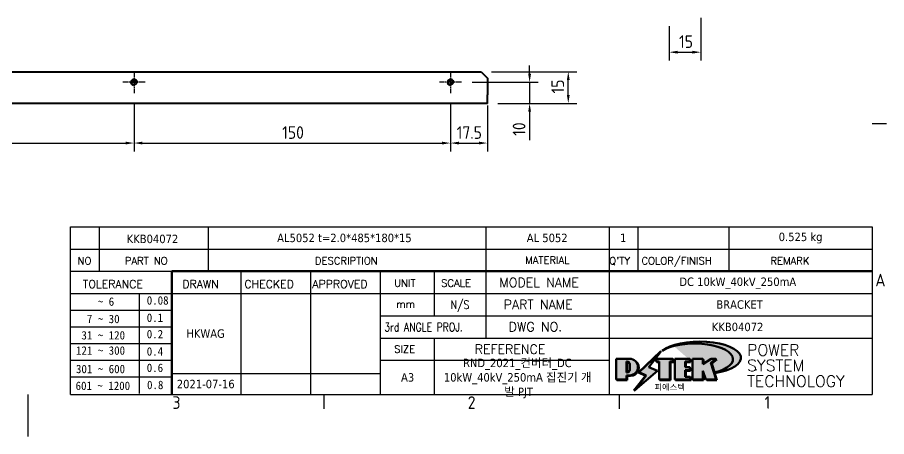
# Model space of a CAD drawing. Header units: millimetres. Extents: x 0 to 840, y 0 to 594.
# Drawn here: x 414.8 to 826.8, y 0 to 198.9 of the extents above; entities that cross this region are included whole.
import ezdxf
from ezdxf.enums import TextEntityAlignment as Align

# ---------------------------------------------------------------- set-up
doc = ezdxf.new("R2010")
doc.units = ezdxf.units.MM
doc.header["$LTSCALE"] = 2
doc.linetypes.add('CHAIN', pattern=[0.35429999999999995, 0.2362, -0.0295, 0.0591, -0.0295])
doc.layers.get('0').update_dxf_attribs({"color": 3, "lineweight": 25})
for name, color, linetype, lineweight in [('가시적인 것(ISO)', 3, 'Continuous', 40), ('가시적인 좁은 것(ISO)', 3, 'Continuous', 35), ('경계(ISO)', 7, 'Continuous', 25), ('제목(ISO)', 5, 'Continuous', 50), ('중심 표식(ISO)', 1, 'Continuous', 25), ('치수(ISO)', 2, 'Continuous', 25), ('해치(ISO)', 7, 'Continuous', 18)]:
    doc.layers.add(name, color=color, linetype=linetype, lineweight=lineweight)
doc.styles.add('HAN_291', font='')
doc.styles.add('HAN_370', font='', dxfattribs={"width": 2})
doc.styles.add('RC_284', font='ROMANC.shx')
doc.styles.add('RC_287', font='ROMANC.shx')
doc.styles.add('RC_292', font='ROMANC.shx')
doc.styles.add('ROMANT_294', font='romant.shx')
doc.styles.add('문자 텍스트_PSTEK_POSCO', font='isocp.shx')
doc.styles.add('치수 텍스트_PSTEK_POSCO', font='isocp.shx')
doc.styles.add('텍스트 스타일198', font='tahoma.ttf')
doc.styles.add('텍스트 스타일333', font='ROMANC.shx', dxfattribs={"width": 0.800000011920929})
doc.styles.get('HAN_291').set_extended_font_data('GulimChe')
doc.styles.get('HAN_370').set_extended_font_data('GulimChe')
doc.dimstyles.new('치수_PSTEK_POSCO', dxfattribs={"dimscale": 2, "dimtxt": 3, "dimasz": 2, "dimexe": 2, "dimexo": 2.5, "dimgap": 1, "dimtad": 1, "dimrnd": 1e-08, "dimdsep": 46, "dimtxsty": '치수 텍스트_PSTEK_POSCO', "dimcen": 0.09, "dimdle": 10, "dimclrd": 7, "dimclre": 7, "dimclrt": 2, "dimadec": 1, "dimazin": 2, "dimtfac": 1, "dimtmove": 0, "dimatfit": 3, "dimfxl": 0, "dimtolj": 1, "dimlwd": -1, "dimlwe": -1, "dimarcsym": 0})

# ---------------------------------------------------------------- blocks, each defined once
blk = doc.blocks.new('경계 Default Border')
at = {"layer": '경계(ISO)'}
for p, q in [((410, 74.25000190734863), (413.4000015258789, 74.25000190734863)), ((280, 10), (280, 6.599999666213989)), ((350, 10), (350, 6.599999666213989))]:
    blk.add_line(p, q, dxfattribs=at)
at = {"layer": '경계(ISO)', "flags": 128}
blk.add_lwpolyline([(210, 0), (210, 10)], dxfattribs=at)
at = {"layer": '경계(ISO)', "color": 2, "char_height": 3.00000011920929, "attachment_point": 7, "style": '문자 텍스트_PSTEK_POSCO'}
for s, insert in [('A', (410.7144008173592, 35.61784856929444)), ('3', (244.1685395229535, 6.57139439638704)), ('2', (314.127739416884, 6.57139439638704)), ('1', (384.4860661041481, 6.59999988079071))]:
    blk.add_mtext(s, dxfattribs=dict(at, insert=insert))
blk = doc.blocks.new('제목 블록 PSTEK')
for color, points in [(252, [(317.2195697678507, 17.0593801673321), (322.0326348870767, 21.62682475217465), (322.2781991042243, 21.94392121864296), (317.0471853425802, 16.97985676345368), (318.7512090904202, 16.1899260703855), (316.0018030350395, 12.71868385740789), (316.3356552234328, 13.00206718743325), (318.9235935156908, 16.2694494742633)]), (5, [(321.6183518841322, 17.4193704504104), (319.5281351041078, 18.24969419629727), (322.4505835294948, 22.02344462252142), (317.2195697678507, 17.0593801673321), (318.9235935156908, 16.2694494742633), (316.1741874603099, 12.79820726128571)]), (1, [(324.4839107253602, 19.60711530335299), (325.2419748254881, 19.60711530335299), (325.2419748254881, 20.25857663940324), (321.2266040451076, 20.25857663940324), (321.2266040451076, 19.60711530335299), (321.9846681452406, 19.60711530335299), (321.9846681452406, 15.3430047401139), (324.4839107253602, 15.3430047401139)]), (252, [(321.9846681452406, 19.60711530335299), (321.4042753185749, 19.60711530335299), (321.4042753185749, 19.45905590879572), (321.9846681452406, 19.45905590879572)]), (252, [(324.6615819988275, 19.45905590879572), (325.4196460989604, 19.45905590879572), (325.4196460989604, 20.11051724484596), (325.2419748254881, 20.11051724484596), (325.2419748254881, 19.60711530335299), (324.4839107253602, 19.60711530335299), (324.4839107253602, 15.3430047401139), (322.1623394187076, 15.3430047401139), (322.1623394187076, 15.19494534555726), (324.6615819988275, 15.19494534555726)]), (1, [(329.2277337269622, 20.25857663940324), (325.65654113025, 20.25857663940324), (325.65654113025, 15.3430047401139), (329.3580259941756, 15.3430047401139), (329.3580259941756, 15.9944660761648), (328.1137701654877, 15.9944660761648), (328.1137701654877, 17.56360607323003), (329.2277337269622, 17.56360607323003), (329.2277337269622, 18.25543873810179), (328.1137701654877, 18.25543873810179), (328.1137701654877, 19.60711530335299), (329.2277337269622, 19.60711530335299)]), (252, [(328.2914414389548, 19.45905590879572), (329.4054050004294, 19.45905590879572), (329.4054050004294, 20.11051724484596), (329.2277337269622, 20.11051724484596), (329.2277337269622, 19.60711530335299), (328.1137701654877, 19.60711530335299), (328.1137701654877, 18.25543873810179), (328.2914414389548, 18.25543873810179)]), (1, [(332.3312149849806, 20.25857663940324), (329.8592894925411, 20.25857663940324), (329.8592894925411, 15.3430047401139), (332.3312149849806, 15.3430047401139), (332.3312149849806, 17.4318630164523), (333.0701931098801, 15.3430047401139), (335.4855464857051, 15.3430047401139), (334.2514536401189, 19.30614745124769), (335.4379594596742, 20.25857663940324), (334.3071782107978, 20.25857663940324), (332.3312149849806, 18.99741471888304)]), (252, [(332.5088862584528, 20.1105172448466), (332.3312149849806, 20.1105172448466), (332.3312149849806, 18.99741471888368), (332.5088862584528, 19.11081371413894)]), (252, [(335.6156307331414, 20.11051724484596), (335.2535118015555, 20.11051724484596), (334.2514536401189, 19.30614745124769), (335.4855464857051, 15.3430047401139), (333.1954852176545, 15.3430047401139), (333.2478643833523, 15.19494534555726), (335.6632177591723, 15.19494534555726), (334.4291249135862, 19.15808805669106)]), (252, [(328.2914414389548, 17.41554667867274), (329.4054050004294, 17.41554667867274), (329.4054050004294, 18.10737934354514), (329.2277337269622, 18.10737934354514), (329.2277337269622, 17.56360607323003), (328.1137701654877, 17.56360607323003), (328.1137701654877, 15.9944660761648), (328.2914414389548, 15.9944660761648)]), (252, [(332.5088862584528, 16.92964231796647), (332.3312149849806, 17.43186301645164), (332.3312149849806, 15.3430047401139), (330.0369607660135, 15.3430047401139), (330.0369607660135, 15.19494534555726), (332.5088862584528, 15.19494534555726)]), (252, [(329.5356972676428, 15.8464066816075), (329.3580259941756, 15.8464066816075), (329.3580259941756, 15.3430047401139), (325.8342124037171, 15.3430047401139), (325.8342124037171, 15.19494534555726), (329.5356972676428, 15.19494534555726)])]:
    blk.add_hatch(color=color).paths.add_polyline_path(points)
h = blk.add_hatch(color=1)
edge = h.paths.add_edge_path(flags=0)
edge.add_line((314.2242174273352, 19.60711530335299), (314.2242174273352, 17.00126995915134))
edge.add_line((314.2242174273352, 17.00126995915134), (314.3485873187598, 17.00126995915134))
edge.add_arc((314.3485873187598, 17.6527312952023), 0.6514613360509371, 270, 360)
edge.add_line((315.0000486548106, 17.6527312952023), (315.0000486548106, 18.95565396730211))
edge.add_arc((314.3485873187598, 18.95565396730212), 0.6514613360508712, 0, 90)
edge.add_line((314.3485873187598, 19.60711530335299), (314.2242174273352, 19.60711530335299))
edge = h.paths.add_edge_path()
edge.add_arc((314.9847713324306, 18.28938669179658), 1.969189947606664, 269.9999999999959, 450)
edge.add_line((314.9847713324306, 20.25857663940318), (311.7664314776902, 20.25857663940324))
edge.add_line((311.7664314776902, 20.25857663940324), (311.7664314776902, 15.3430047401139))
edge.add_line((311.7664314776902, 15.3430047401139), (314.2242174273352, 15.3430047401139))
edge.add_line((314.2242174273352, 15.3430047401139), (314.2242174273352, 16.32019674418991))
edge.add_line((314.2242174273352, 16.32019674418991), (314.9847713324307, 16.32019674418991))
h = blk.add_hatch(color=252)
edge = h.paths.add_edge_path()
edge.add_arc((314.9847713324309, 18.28938669179657), 1.969189947606666, 270, 406.8278729790604)
edge.add_arc((315.1624426058984, 18.1413272972396), 1.969189947606962, -90, 53.560984836317004, ccw=False)
edge.add_line((315.1624426058984, 16.17213734963263), (314.4018887008024, 16.17213734963263))
edge.add_line((314.4018887008024, 16.17213734963263), (314.4018887008024, 15.19494534555726))
edge.add_line((314.4018887008024, 15.19494534555726), (311.9441027511573, 15.19494534555726))
edge.add_line((311.9441027511573, 15.19494534555726), (311.9441027511573, 15.3430047401139))
edge.add_line((311.9441027511573, 15.3430047401139), (314.2242174273352, 15.3430047401139))
edge.add_line((314.2242174273352, 15.3430047401139), (314.2242174273352, 16.32019674418991))
edge.add_line((314.2242174273352, 16.32019674418991), (314.9847713324309, 16.32019674418991))
h = blk.add_hatch(color=252)
edge = h.paths.add_edge_path()
edge.add_line((314.4018887008024, 19.45905590879572), (314.5262585922315, 19.45905590879572))
edge.add_arc((314.5262585922314, 18.80759457274939), 0.6514613360463194, 60.4189348879147, 90.00000000000318, ccw=False)
edge.add_arc((314.3485873187602, 18.95565396730057), 0.6514613360524251, 39.96992292766206, 90.00000000009999)
edge.add_line((314.3485873187591, 19.60711530335307), (314.2242174273352, 19.60711530335298))
edge.add_line((314.2242174273352, 19.60711530335299), (314.2242174273352, 17.00126995915134))
edge.add_line((314.2242174273352, 17.00126995915134), (314.3485873187591, 17.00126995915134))
edge.add_arc((314.3485873187568, 17.652731295233), 0.6514613360816299, 270.0000000002, 274.6930825552478)
edge.add_line((314.4018887008024, 17.0034541317032), (314.4018887008024, 19.45905590879572))
at = {"layer": '해치(ISO)'}
h = blk.add_hatch(color=140, dxfattribs=at)
edge = h.paths.add_edge_path()
edge.add_ellipse((330.3660919371412, 20.15576403068321), major_axis=(9.100907360794343, 0), ratio=0.4069904968023172, start_angle=301.3098473703837, end_angle=507.7436900681698)
edge.add_ellipse((331.5340919371412, 20.4634168429492), major_axis=(-9.82350664112931, 0), ratio=0.3942600559756514, start_angle=111.51207141178469, end_angle=334.47025347086895, ccw=False)
edge.add_line((335.1363447531188, 16.8601935978785), (335.0955236905705, 16.99119398620872))
at = {"color": 180}
for p, q in [((182.475792979055, 11.79100474011392), (182.4757929790549, 51.56524660363496)), ((182.4757929790549, 51.56524660363496), (372.4757929537551, 51.56524660363496)), ((189.2651435055721, 51.56524660363496), (189.2651435055722, 41.00524660363494)), ((215.2152739891528, 41.00524660363494), (215.2152739891528, 51.56524660363496)), ((280.8758854511282, 51.56524660363496), (280.8758854511282, 41.00524660363494)), ((310.0881549537552, 51.56524660363496), (310.0881549537553, 41.00524660363494)), ((316.9044520275131, 51.56524660363496), (316.9044520275127, 41.00524660363494)), ((338.4566026226726, 51.56524660363496), (338.4566026226727, 41.00524660363494)), ((372.4757929537551, 51.56524660363496), (372.4757929537551, 11.79100474011389)), ((182.475792979055, 46.2852466036349), (372.4757929537551, 46.28524660363492)), ((182.475792979055, 41.00524660363493), (206.451475290024, 41.00524660363493)), ((222.9401812389276, 11.79100474011392), (222.9401812389276, 41.00524660363494)), ((239.4288871878316, 11.79100474011392), (239.4288871878316, 41.00524660363494)), ((255.9175931367356, 11.79100474011392), (255.9175931367356, 41.00524660363494)), ((268.6918866058747, 41.00524660363494), (268.6918866058747, 30.44524660363498)), ((280.8758854511282, 41.00524660363494), (280.8758854511282, 25.16524660363502)), ((310.088154953755, 41.00524660363494), (310.088154953755, 11.79100474011392)), ((182.475792979055, 35.72524660363497), (206.451475290024, 35.72524660363497)), ((198.8621818849491, 12.02524660363491), (198.8621818849491, 35.72524660363497)), ((206.451475290024, 35.72524660363497), (372.4757929537551, 35.72524660363497)), ((182.475792979055, 31.77524660363492), (206.451475290024, 31.77524660363492)), ((255.917593136736, 30.44524660363498), (372.4757929537552, 30.44524660363501)), ((182.475792979055, 27.82524660363487), (206.451475290024, 27.82524660363487)), ((255.9175931367359, 25.16524660363502), (372.4757929537552, 25.165246603635)), ((268.6918866058744, 25.16524660363502), (268.6918866058744, 11.79100474011392)), ((182.475792979055, 23.87524660363505), (206.451475290024, 23.87524660363505)), ((182.475792979055, 19.92524660363478), (206.451475290024, 19.92524660363478)), ((255.9175931367359, 19.88524660363481), (310.0881549537553, 19.88524660363481)), ((206.451475290024, 16.74100474011396), (255.9175931367359, 16.74100474011396)), ((182.475792979055, 15.97524660363496), (206.451475290024, 15.97524660363496)), ((182.475792979055, 11.79100474011392), (372.4757929537551, 11.79100474011389))]:
    blk.add_line(p, q, dxfattribs=at)
at = {"color": 7, "lineweight": 50}
for p, q in [((206.4514752900237, 11.79100474011392), (206.4514752900237, 41.00524660363494)), ((206.451475290024, 41.00524660363494), (372.4757929537551, 41.00524660363496))]:
    blk.add_line(p, q, dxfattribs=at)
at = {"color": 7}
for p, q in [((322.2781991042243, 21.94392121864296), (317.0471853425802, 16.97985676345368)), ((322.4505835294948, 22.02344462252142), (317.2195697678507, 17.0593801673321)), ((317.2195697678507, 17.0593801673321), (322.0326348870767, 21.62682475217465)), ((319.5281351041078, 18.24969419629727), (322.4505835294948, 22.02344462252142)), ((322.0326348870767, 21.62682475217465), (322.2781991042243, 21.94392121864296)), ((311.7664314776902, 20.25900474011391), (311.7664314776902, 15.34300474011391)), ((314.9847713324309, 20.25857663940324), (311.7664314776902, 20.25857663940324)), ((314.9847713324309, 20.25857663940324), (311.7664314776902, 20.25857663940324)), ((311.7664314776902, 20.25857663940324), (311.7664314776902, 15.3430047401139)), ((314.2242174273352, 17.00126995915134), (314.2242174273352, 19.60711530335299)), ((314.2242174273352, 19.60711530335299), (314.3485873187591, 19.60711530335299)), ((314.3485873187591, 19.60711530335299), (314.2242174273352, 19.60711530335299)), ((314.2242174273352, 19.60711530335299), (314.2242174273352, 17.00126995915134)), ((314.2242174273352, 17.00126995915134), (314.2242174273352, 19.60711530335299)), ((314.2242174273352, 19.60711530335299), (314.3485873187591, 19.60711530335299)), ((314.4018887008024, 19.45905590879572), (314.5262585922314, 19.45905590879572)), ((314.4018887008024, 17.0034541317032), (314.4018887008024, 19.45905590879572)), ((315.0000486548106, 18.95565396730275), (315.0000486548106, 17.65273129520161)), ((315.0000486548106, 18.95565396730275), (315.0000486548106, 17.65273129520161)), ((325.2419748254881, 20.25857663940324), (321.2266040451076, 20.25857663940324)), ((321.2266040451076, 20.25857663940324), (321.2266040451076, 19.60711530335299)), ((325.2419748254881, 20.25857663940324), (321.2266040451076, 20.25857663940324)), ((321.2266040451076, 20.25857663940324), (321.2266040451076, 19.60711530335299)), ((321.2266040451076, 19.60711530335299), (321.9846681452406, 19.60711530335299)), ((321.2266040451076, 19.60711530335299), (321.9846681452406, 19.60711530335299)), ((321.4042753185749, 19.60711530335299), (321.4042753185749, 19.45905590879572)), ((321.9846681452406, 19.60711530335299), (321.4042753185749, 19.60711530335299)), ((321.4042753185749, 19.45905590879572), (321.9846681452406, 19.45905590879572)), ((321.9846681452406, 19.60711530335299), (321.9846681452406, 15.3430047401139)), ((321.9846681452406, 19.45905590879572), (321.9846681452406, 19.60711530335299)), ((321.9846681452406, 19.60711530335299), (321.9846681452406, 15.3430047401139)), ((324.4839107253602, 19.60711530335299), (325.2419748254881, 19.60711530335299)), ((324.4839107253602, 15.3430047401139), (324.4839107253602, 19.60711530335299)), ((325.2419748254881, 19.60711530335299), (324.4839107253602, 19.60711530335299)), ((324.4839107253602, 19.60711530335299), (324.4839107253602, 15.3430047401139)), ((324.4839107253602, 19.60711530335299), (325.2419748254881, 19.60711530335299)), ((324.4839107253602, 15.3430047401139), (324.4839107253602, 19.60711530335299)), ((324.6615819988275, 19.45905590879572), (325.4196460989604, 19.45905590879572)), ((324.6615819988275, 15.19494534555726), (324.6615819988275, 19.45905590879572)), ((325.2419748254881, 19.60711530335299), (325.2419748254881, 20.25857663940324)), ((325.2419748254881, 19.60711530335299), (325.2419748254881, 20.25857663940324)), ((325.4196460989604, 20.11051724484596), (325.2419748254881, 20.11051724484596)), ((325.2419748254881, 20.11051724484596), (325.2419748254881, 19.60711530335299)), ((325.4196460989604, 19.45905590879572), (325.4196460989604, 20.11051724484596)), ((329.2277337269622, 20.25857663940324), (325.65654113025, 20.25857663940324)), ((325.65654113025, 20.25857663940324), (325.65654113025, 15.3430047401139)), ((325.65654113025, 20.25857663940324), (325.65654113025, 15.3430047401139)), ((329.2277337269622, 20.25857663940324), (325.65654113025, 20.25857663940324)), ((328.1137701654877, 18.25543873810179), (328.1137701654877, 19.60711530335299)), ((328.1137701654877, 19.60711530335299), (329.2277337269622, 19.60711530335299)), ((329.2277337269622, 19.60711530335299), (328.1137701654877, 19.60711530335299)), ((328.1137701654877, 19.60711530335299), (328.1137701654877, 18.25543873810179)), ((328.1137701654877, 18.25543873810179), (328.1137701654877, 19.60711530335299)), ((328.1137701654877, 19.60711530335299), (329.2277337269622, 19.60711530335299)), ((328.2914414389548, 18.25543873810179), (328.2914414389548, 19.45905590879572)), ((328.2914414389548, 19.45905590879572), (329.4054050004294, 19.45905590879572)), ((329.2277337269622, 19.60711530335299), (329.2277337269622, 20.25857663940324)), ((329.2277337269622, 19.60711530335299), (329.2277337269622, 20.25857663940324)), ((329.4054050004294, 20.11051724484596), (329.2277337269622, 20.11051724484596)), ((329.2277337269622, 20.11051724484596), (329.2277337269622, 19.60711530335299)), ((329.4054050004294, 19.45905590879572), (329.4054050004294, 20.11051724484596)), ((332.3312149849806, 20.25857663940324), (329.8592894925411, 20.25857663940324)), ((329.8592894925411, 20.25857663940324), (329.8592894925411, 15.3430047401139)), ((329.8592894925411, 20.25857663940324), (329.8592894925411, 15.3430047401139)), ((332.3312149849806, 20.25857663940324), (329.8592894925411, 20.25857663940324)), ((334.3071782107978, 20.25857663940324), (332.3312149849806, 18.99741471888304)), ((332.3312149849806, 18.99741471888304), (332.3312149849806, 20.25857663940324)), ((334.3071782107978, 20.25857663940324), (332.3312149849806, 18.99741471888304)), ((332.3312149849806, 18.99741471888304), (332.3312149849806, 20.25857663940324)), ((332.5088862584528, 20.1105172448466), (332.3312149849806, 20.1105172448466)), ((332.3312149849806, 20.1105172448466), (332.3312149849806, 18.99741471888368)), ((332.3312149849806, 18.99741471888368), (332.5088862584528, 19.11081371413894)), ((332.5088862584528, 19.11081371413894), (332.5088862584528, 20.1105172448466)), ((334.2514536401189, 19.30614745124769), (335.4379594596742, 20.25857663940324)), ((334.2514536401189, 19.30614745124769), (335.4379594596742, 20.25857663940324)), ((335.2535118015555, 20.11051724484596), (334.2514536401189, 19.30614745124769)), ((335.4855464857051, 15.3430047401139), (334.2514536401189, 19.30614745124769)), ((334.2514536401189, 19.30614745124769), (335.4855464857051, 15.3430047401139)), ((335.4855464857051, 15.3430047401139), (334.2514536401189, 19.30614745124769)), ((335.4379594596742, 20.25857663940324), (334.3071782107978, 20.25857663940324)), ((335.4379594596742, 20.25857663940324), (334.3071782107978, 20.25857663940324)), ((334.4291249135862, 19.15808805669104), (335.6156307331414, 20.11051724484596)), ((335.6632177591723, 15.19494534555726), (334.4291249135862, 19.15808805669104)), ((335.6156307331414, 20.11051724484596), (335.2535118015555, 20.11051724484596)), ((314.3485873187591, 17.00126995915134), (314.2242174273352, 17.00126995915134)), ((314.2242174273352, 17.00126995915134), (314.3485873187591, 17.00126995915134)), ((314.3485873187591, 17.00126995915134), (314.2242174273352, 17.00126995915134)), ((316.1741874603099, 12.79820726128571), (321.6183518841322, 17.4193704504104)), ((317.0471853425802, 16.97985676345368), (318.7512090904202, 16.1899260703855)), ((318.9235935156908, 16.2694494742633), (317.2195697678507, 17.0593801673321)), ((317.2195697678507, 17.0593801673321), (318.9235935156908, 16.2694494742633)), ((321.6183518841322, 17.4193704504104), (319.5281351041078, 18.24969419629727)), ((329.2277337269622, 18.25543873810179), (328.1137701654877, 18.25543873810179)), ((328.1137701654877, 18.25543873810179), (328.2914414389548, 18.25543873810179)), ((329.2277337269622, 18.25543873810179), (328.1137701654877, 18.25543873810179)), ((328.1137701654877, 17.56360607323003), (329.2277337269622, 17.56360607323003)), ((328.1137701654877, 15.9944660761648), (328.1137701654877, 17.56360607323003)), ((329.2277337269622, 17.56360607323003), (328.1137701654877, 17.56360607323003)), ((328.1137701654877, 17.56360607323003), (328.1137701654877, 15.9944660761648)), ((328.1137701654877, 17.56360607323003), (329.2277337269622, 17.56360607323003)), ((328.1137701654877, 15.9944660761648), (328.1137701654877, 17.56360607323003)), ((328.2914414389548, 15.9944660761648), (328.2914414389548, 17.41554667867274)), ((328.2914414389548, 17.41554667867274), (329.4054050004294, 17.41554667867274)), ((329.2277337269622, 17.56360607323003), (329.2277337269622, 18.25543873810179)), ((329.2277337269622, 17.56360607323003), (329.2277337269622, 18.25543873810179)), ((329.4054050004294, 18.10737934354514), (329.2277337269622, 18.10737934354514)), ((329.2277337269622, 18.10737934354514), (329.2277337269622, 17.56360607323003)), ((329.4054050004294, 17.41554667867274), (329.4054050004294, 18.10737934354514)), ((332.3312149849806, 17.4318630164523), (333.0701931098801, 15.3430047401139)), ((332.3312149849806, 15.3430047401139), (332.3312149849806, 17.4318630164523)), ((332.5088862584528, 16.92964231796647), (332.3312149849806, 17.43186301645164)), ((332.3312149849806, 17.43186301645164), (332.3312149849806, 15.3430047401139)), ((332.3312149849806, 17.4318630164523), (333.0701931098801, 15.3430047401139)), ((332.3312149849806, 15.3430047401139), (332.3312149849806, 17.4318630164523)), ((332.5088862584528, 15.19494534555726), (332.5088862584528, 16.92964231796647)), ((345.0447381189468, 17.50375595811051), (344.9867755289346, 17.689895936919)), ((311.7664314776902, 15.3430047401139), (314.2242174273352, 15.3430047401139)), ((311.7664314776902, 15.3430047401139), (314.2242174273352, 15.3430047401139)), ((314.2242174273352, 15.3430047401139), (311.9441027511573, 15.3430047401139)), ((311.9441027511573, 15.3430047401139), (311.9441027511573, 15.19494534555726)), ((311.9441027511573, 15.19494534555726), (314.4018887008024, 15.19494534555726)), ((314.2242174273352, 16.32019674418991), (314.9847713324309, 16.32019674418991)), ((314.2242174273352, 15.3430047401139), (314.2242174273352, 16.32019674418991)), ((314.9847713324309, 16.32019674418991), (314.2242174273352, 16.32019674418991)), ((314.2242174273352, 16.32019674418991), (314.2242174273352, 15.3430047401139)), ((314.2242174273352, 16.32019674418991), (314.9847713324309, 16.32019674418991)), ((314.2242174273352, 15.3430047401139), (314.2242174273352, 16.32019674418991)), ((314.4018887008024, 16.17213734963263), (315.162442605898, 16.17213734963263)), ((314.4018887008024, 15.19494534555726), (314.4018887008024, 16.17213734963263)), ((318.7512090904202, 16.1899260703855), (316.0018030350395, 12.71868385740789)), ((318.9235935156908, 16.2694494742633), (316.1741874603099, 12.79820726128571)), ((316.3356552234328, 13.00206718743325), (318.9235935156908, 16.2694494742633)), ((321.9846681452406, 15.3430047401139), (324.4839107253602, 15.3430047401139)), ((321.9846681452406, 15.3430047401139), (324.4839107253602, 15.3430047401139)), ((324.4839107253602, 15.3430047401139), (322.1623394187076, 15.3430047401139)), ((322.1623394187076, 15.3430047401139), (322.1623394187076, 15.19494534555726)), ((322.1623394187076, 15.19494534555726), (324.6615819988275, 15.19494534555726)), ((325.65654113025, 15.3430047401139), (329.3580259941756, 15.3430047401139)), ((325.65654113025, 15.3430047401139), (329.3580259941756, 15.3430047401139)), ((329.3580259941756, 15.3430047401139), (325.8342124037171, 15.3430047401139)), ((325.8342124037171, 15.3430047401139), (325.8342124037171, 15.19494534555726)), ((325.8342124037171, 15.19494534555726), (329.5356972676428, 15.19494534555726)), ((329.3580259941756, 15.9944660761648), (328.1137701654877, 15.9944660761648)), ((328.1137701654877, 15.9944660761648), (328.2914414389548, 15.9944660761648)), ((329.3580259941756, 15.9944660761648), (328.1137701654877, 15.9944660761648)), ((329.3580259941756, 15.3430047401139), (329.3580259941756, 15.9944660761648)), ((329.3580259941756, 15.3430047401139), (329.3580259941756, 15.9944660761648)), ((329.5356972676428, 15.8464066816075), (329.3580259941756, 15.8464066816075)), ((329.3580259941756, 15.8464066816075), (329.3580259941756, 15.3430047401139)), ((329.5356972676428, 15.19494534555726), (329.5356972676428, 15.8464066816075)), ((329.8592894925411, 15.3430047401139), (332.3312149849806, 15.3430047401139)), ((329.8592894925411, 15.3430047401139), (332.3312149849806, 15.3430047401139)), ((332.3312149849806, 15.3430047401139), (330.0369607660135, 15.3430047401139)), ((330.0369607660135, 15.3430047401139), (330.0369607660135, 15.19494534555726)), ((330.0369607660135, 15.19494534555726), (332.5088862584528, 15.19494534555726)), ((333.0701931098801, 15.3430047401139), (335.4855464857051, 15.3430047401139)), ((333.0701931098801, 15.3430047401139), (335.4855464857051, 15.3430047401139)), ((335.4855464857051, 15.3430047401139), (333.1954852176545, 15.3430047401139)), ((333.1954852176545, 15.3430047401139), (333.2478643833523, 15.19494534555726)), ((333.2478643833523, 15.19494534555726), (335.6632177591723, 15.19494534555726)), ((316.0018030350395, 12.71868385740789), (316.3356552234328, 13.00206718743325))]:
    blk.add_line(p, q, dxfattribs=at)
at = {"color": 5}
for p, q in [((322.4505835294948, 22.02344462252142), (317.2195697678507, 17.0593801673321)), ((319.5281351041078, 18.24969419629727), (322.4505835294948, 22.02344462252142)), ((316.1741874603099, 12.79820726128571), (321.6183518841322, 17.4193704504104)), ((317.2195697678507, 17.0593801673321), (318.9235935156908, 16.2694494742633)), ((321.6183518841322, 17.4193704504104), (319.5281351041078, 18.24969419629727)), ((318.9235935156908, 16.2694494742633), (316.1741874603099, 12.79820726128571))]:
    blk.add_line(p, q, dxfattribs=at)
at = {"color": 1}
for p, q in [((314.9847713324309, 20.25857663940324), (311.7664314776902, 20.25857663940324)), ((311.7664314776902, 20.25857663940324), (311.7664314776902, 15.3430047401139)), ((314.2242174273352, 17.00126995915134), (314.2242174273352, 19.60711530335299)), ((314.2242174273352, 19.60711530335299), (314.3485873187591, 19.60711530335299)), ((315.0000486548106, 18.95565396730275), (315.0000486548106, 17.65273129520161)), ((325.2419748254881, 20.25857663940324), (321.2266040451076, 20.25857663940324)), ((321.2266040451076, 20.25857663940324), (321.2266040451076, 19.60711530335299)), ((321.2266040451076, 19.60711530335299), (321.9846681452406, 19.60711530335299)), ((321.9846681452406, 19.60711530335299), (321.9846681452406, 15.3430047401139)), ((324.4839107253602, 19.60711530335299), (325.2419748254881, 19.60711530335299)), ((324.4839107253602, 15.3430047401139), (324.4839107253602, 19.60711530335299)), ((325.2419748254881, 19.60711530335299), (325.2419748254881, 20.25857663940324)), ((329.2277337269622, 20.25857663940324), (325.65654113025, 20.25857663940324)), ((325.65654113025, 20.25857663940324), (325.65654113025, 15.3430047401139)), ((328.1137701654877, 18.25543873810179), (328.1137701654877, 19.60711530335299)), ((328.1137701654877, 19.60711530335299), (329.2277337269622, 19.60711530335299)), ((329.2277337269622, 19.60711530335299), (329.2277337269622, 20.25857663940324)), ((332.3312149849806, 20.25857663940324), (329.8592894925411, 20.25857663940324)), ((329.8592894925411, 20.25857663940324), (329.8592894925411, 15.3430047401139)), ((334.3071782107978, 20.25857663940324), (332.3312149849806, 18.99741471888304)), ((332.3312149849806, 18.99741471888304), (332.3312149849806, 20.25857663940324)), ((334.2514536401189, 19.30614745124769), (335.4379594596742, 20.25857663940324)), ((335.4855464857051, 15.3430047401139), (334.2514536401189, 19.30614745124769)), ((335.4379594596742, 20.25857663940324), (334.3071782107978, 20.25857663940324)), ((314.3485873187591, 17.00126995915134), (314.2242174273352, 17.00126995915134)), ((329.2277337269622, 18.25543873810179), (328.1137701654877, 18.25543873810179)), ((328.1137701654877, 17.56360607323003), (329.2277337269622, 17.56360607323003)), ((328.1137701654877, 15.9944660761648), (328.1137701654877, 17.56360607323003)), ((329.2277337269622, 17.56360607323003), (329.2277337269622, 18.25543873810179)), ((332.3312149849806, 17.4318630164523), (333.0701931098801, 15.3430047401139)), ((332.3312149849806, 15.3430047401139), (332.3312149849806, 17.4318630164523)), ((311.7664314776902, 15.3430047401139), (314.2242174273352, 15.3430047401139)), ((314.2242174273352, 16.32019674418991), (314.9847713324309, 16.32019674418991)), ((314.2242174273352, 15.3430047401139), (314.2242174273352, 16.32019674418991)), ((321.9846681452406, 15.3430047401139), (324.4839107253602, 15.3430047401139)), ((325.65654113025, 15.3430047401139), (329.3580259941756, 15.3430047401139)), ((329.3580259941756, 15.9944660761648), (328.1137701654877, 15.9944660761648)), ((329.3580259941756, 15.3430047401139), (329.3580259941756, 15.9944660761648)), ((329.8592894925411, 15.3430047401139), (332.3312149849806, 15.3430047401139)), ((333.0701931098801, 15.3430047401139), (335.4855464857051, 15.3430047401139))]:
    blk.add_line(p, q, dxfattribs=at)
at = {"color": 7}
for centre, radius, start, end in [((314.3485873187598, 18.95565396730211), 0.6514613360508712, 0, 90), ((314.3485873187602, 18.95565396730057), 0.6514613360524251, 39.96992292766117, 90), ((314.3485873187598, 18.95565396730212), 0.6514613360508712, 0, 90), ((314.5262585922314, 18.80759457274939), 0.6514613360463193, 60.41893488791137, 90), ((314.9847713324309, 18.28938669179658), 1.969189947606665, 270, 90), ((314.9847713324309, 18.28938669179658), 1.969189947606665, 270, 90), ((314.9847713324307, 18.2893866917965), 1.969189947606594, 270, 46.82787297909833), ((315.1624426058984, 18.1413272972396), 1.969189947606961, 270, 53.56098483636067), ((314.3485873187597, 17.65273129520228), 0.6514613360509381, 270, 0), ((314.3485873187598, 17.6527312952023), 0.6514613360509381, 270, 0), ((314.3485873187568, 17.652731295233), 0.6514613360816299, 270, 274.6930825552478)]:
    blk.add_arc(centre, radius, start, end, dxfattribs=at)
at = {"color": 1}
for centre, radius, start, end in [((314.3485873187598, 18.95565396730211), 0.6514613360508712, 0, 90), ((314.9847713324309, 18.28938669179657), 1.969189947606665, 270, 90), ((314.3485873187598, 17.6527312952023), 0.6514613360509381, 270, 0)]:
    blk.add_arc(centre, radius, start, end, dxfattribs=at)
at = {"layer": '제목(ISO)', "lineweight": 18}
blk.add_line((182.475792979055, 35.72500474011393), (182.475792979055, 11.79100474011392), dxfattribs=at)
at = {"layer": '제목(ISO)'}
for p, q in [((322.2781991042243, 21.94392121864296), (317.0471853425802, 16.97985676345368)), ((322.4505835294948, 22.02344462252142), (317.2195697678507, 17.0593801673321)), ((317.2195697678507, 17.0593801673321), (322.0326348870767, 21.62682475217465)), ((319.5281351041078, 18.24969419629727), (322.4505835294948, 22.02344462252142)), ((322.0326348870767, 21.62682475217465), (322.2781991042243, 21.94392121864296)), ((314.9847713324306, 20.25857663940324), (311.7664314776902, 20.25857663940324)), ((311.7664314776902, 20.25857663940324), (311.7664314776902, 15.3430047401139)), ((314.2242174273352, 17.00126995915134), (314.2242174273352, 19.60711530335299)), ((314.2242174273352, 19.60711530335299), (314.3485873187598, 19.60711530335299)), ((314.3485873187591, 19.60711530335299), (314.2242174273352, 19.60711530335299)), ((314.2242174273352, 19.60711530335299), (314.2242174273352, 17.00126995915134)), ((314.4018887008024, 19.45905590879572), (314.5262585922314, 19.45905590879572)), ((314.4018887008024, 17.0034541317032), (314.4018887008024, 19.45905590879572)), ((315.0000486548106, 18.95565396730211), (315.0000486548106, 17.6527312952023)), ((325.2419748254881, 20.25857663940324), (321.2266040451076, 20.25857663940324)), ((321.2266040451076, 20.25857663940324), (321.2266040451076, 19.60711530335299)), ((321.2266040451076, 19.60711530335299), (321.9846681452406, 19.60711530335299)), ((321.9846681452406, 19.60711530335299), (321.4042753185749, 19.60711530335299)), ((321.4042753185749, 19.60711530335299), (321.4042753185749, 19.45905590879572)), ((321.4042753185749, 19.45905590879572), (321.9846681452406, 19.45905590879572)), ((321.9846681452406, 19.60711530335299), (321.9846681452406, 15.3430047401139)), ((321.9846681452406, 19.45905590879572), (321.9846681452406, 19.60711530335299)), ((324.4839107253602, 19.60711530335299), (325.2419748254881, 19.60711530335299)), ((324.4839107253602, 15.3430047401139), (324.4839107253602, 19.60711530335299)), ((325.2419748254881, 19.60711530335299), (324.4839107253602, 19.60711530335299)), ((324.4839107253602, 19.60711530335299), (324.4839107253602, 15.3430047401139)), ((324.6615819988275, 19.45905590879572), (325.4196460989604, 19.45905590879572)), ((324.6615819988275, 15.19494534555726), (324.6615819988275, 19.45905590879572)), ((325.2419748254881, 19.60711530335299), (325.2419748254881, 20.25857663940324)), ((325.4196460989604, 20.11051724484596), (325.2419748254881, 20.11051724484596)), ((325.2419748254881, 20.11051724484596), (325.2419748254881, 19.60711530335299)), ((325.4196460989604, 19.45905590879572), (325.4196460989604, 20.11051724484596)), ((329.2277337269622, 20.25857663940324), (325.65654113025, 20.25857663940324)), ((325.65654113025, 20.25857663940324), (325.65654113025, 15.3430047401139)), ((328.1137701654877, 18.25543873810179), (328.1137701654877, 19.60711530335299)), ((328.1137701654877, 19.60711530335299), (329.2277337269622, 19.60711530335299)), ((329.2277337269622, 19.60711530335299), (328.1137701654877, 19.60711530335299)), ((328.1137701654877, 19.60711530335299), (328.1137701654877, 18.25543873810179)), ((328.2914414389548, 19.45905590879572), (329.4054050004294, 19.45905590879572)), ((328.2914414389548, 18.25543873810179), (328.2914414389548, 19.45905590879572)), ((329.2277337269622, 19.60711530335299), (329.2277337269622, 20.25857663940324)), ((329.4054050004294, 20.11051724484596), (329.2277337269622, 20.11051724484596)), ((329.2277337269622, 20.11051724484596), (329.2277337269622, 19.60711530335299)), ((329.4054050004294, 19.45905590879572), (329.4054050004294, 20.11051724484596)), ((332.3312149849806, 20.25857663940324), (329.8592894925411, 20.25857663940324)), ((329.8592894925411, 20.25857663940324), (329.8592894925411, 15.3430047401139)), ((334.3071782107978, 20.25857663940324), (332.3312149849806, 18.99741471888304)), ((332.3312149849806, 18.99741471888304), (332.3312149849806, 20.25857663940324)), ((332.5088862584528, 20.1105172448466), (332.3312149849806, 20.1105172448466)), ((332.3312149849806, 20.1105172448466), (332.3312149849806, 18.99741471888368)), ((332.3312149849806, 18.99741471888368), (332.5088862584528, 19.11081371413894)), ((332.5088862584528, 19.11081371413894), (332.5088862584528, 20.1105172448466)), ((334.2514536401189, 19.30614745124769), (335.4379594596742, 20.25857663940324)), ((335.2535118015555, 20.11051724484596), (334.2514536401189, 19.30614745124769)), ((335.4855464857051, 15.3430047401139), (334.2514536401189, 19.30614745124769)), ((334.2514536401189, 19.30614745124769), (335.4855464857051, 15.3430047401139)), ((335.4379594596742, 20.25857663940324), (334.3071782107978, 20.25857663940324)), ((334.4291249135862, 19.15808805669106), (335.6156307331414, 20.11051724484596)), ((335.6632177591723, 15.19494534555726), (334.4291249135862, 19.15808805669106)), ((335.6156307331414, 20.11051724484596), (335.2535118015555, 20.11051724484596)), ((314.3485873187598, 17.00126995915134), (314.2242174273352, 17.00126995915134)), ((314.2242174273352, 17.00126995915134), (314.3485873187591, 17.00126995915134)), ((316.1741874603099, 12.79820726128571), (321.6183518841322, 17.4193704504104)), ((317.0471853425802, 16.97985676345368), (318.7512090904202, 16.1899260703855)), ((317.2195697678507, 17.0593801673321), (318.9235935156908, 16.2694494742633)), ((318.9235935156908, 16.2694494742633), (317.2195697678507, 17.0593801673321)), ((321.6183518841322, 17.4193704504104), (319.5281351041078, 18.24969419629727)), ((329.2277337269622, 18.25543873810179), (328.1137701654877, 18.25543873810179)), ((328.1137701654877, 18.25543873810179), (328.2914414389548, 18.25543873810179)), ((328.1137701654877, 15.9944660761648), (328.1137701654877, 17.56360607323003)), ((328.1137701654877, 17.56360607323003), (329.2277337269622, 17.56360607323003)), ((329.2277337269622, 17.56360607323003), (328.1137701654877, 17.56360607323003)), ((328.1137701654877, 17.56360607323003), (328.1137701654877, 15.9944660761648)), ((328.2914414389548, 17.41554667867274), (329.4054050004294, 17.41554667867274)), ((328.2914414389548, 15.9944660761648), (328.2914414389548, 17.41554667867274)), ((329.2277337269622, 17.56360607323003), (329.2277337269622, 18.25543873810179)), ((329.4054050004294, 18.10737934354514), (329.2277337269622, 18.10737934354514)), ((329.2277337269622, 18.10737934354514), (329.2277337269622, 17.56360607323003)), ((329.4054050004294, 17.41554667867274), (329.4054050004294, 18.10737934354514)), ((332.3312149849806, 15.3430047401139), (332.3312149849806, 17.4318630164523)), ((332.3312149849806, 17.4318630164523), (333.0701931098801, 15.3430047401139)), ((332.5088862584528, 16.92964231796647), (332.3312149849806, 17.43186301645164)), ((332.3312149849806, 17.43186301645164), (332.3312149849806, 15.3430047401139)), ((332.5088862584528, 15.19494534555726), (332.5088862584528, 16.92964231796647)), ((311.7664314776902, 15.3430047401139), (314.2242174273352, 15.3430047401139)), ((314.2242174273352, 15.3430047401139), (311.9441027511573, 15.3430047401139)), ((311.9441027511573, 15.3430047401139), (311.9441027511573, 15.19494534555726)), ((311.9441027511573, 15.19494534555726), (314.4018887008024, 15.19494534555726)), ((314.2242174273352, 15.3430047401139), (314.2242174273352, 16.32019674418991)), ((314.2242174273352, 16.32019674418991), (314.9847713324307, 16.32019674418991)), ((314.9847713324309, 16.32019674418991), (314.2242174273352, 16.32019674418991)), ((314.2242174273352, 16.32019674418991), (314.2242174273352, 15.3430047401139)), ((314.4018887008024, 15.19494534555726), (314.4018887008024, 16.17213734963263)), ((314.4018887008024, 16.17213734963263), (315.1624426058984, 16.17213734963263)), ((318.7512090904202, 16.1899260703855), (316.0018030350395, 12.71868385740789)), ((318.9235935156908, 16.2694494742633), (316.1741874603099, 12.79820726128571)), ((316.3356552234328, 13.00206718743325), (318.9235935156908, 16.2694494742633)), ((321.9846681452406, 15.3430047401139), (324.4839107253602, 15.3430047401139)), ((324.4839107253602, 15.3430047401139), (322.1623394187076, 15.3430047401139)), ((322.1623394187076, 15.3430047401139), (322.1623394187076, 15.19494534555726)), ((322.1623394187076, 15.19494534555726), (324.6615819988275, 15.19494534555726)), ((325.65654113025, 15.3430047401139), (329.3580259941756, 15.3430047401139)), ((329.3580259941756, 15.3430047401139), (325.8342124037171, 15.3430047401139)), ((325.8342124037171, 15.3430047401139), (325.8342124037171, 15.19494534555726)), ((325.8342124037171, 15.19494534555726), (329.5356972676428, 15.19494534555726)), ((329.3580259941756, 15.9944660761648), (328.1137701654877, 15.9944660761648)), ((328.1137701654877, 15.9944660761648), (328.2914414389548, 15.9944660761648)), ((329.3580259941756, 15.3430047401139), (329.3580259941756, 15.9944660761648)), ((329.5356972676428, 15.8464066816075), (329.3580259941756, 15.8464066816075)), ((329.3580259941756, 15.8464066816075), (329.3580259941756, 15.3430047401139)), ((329.5356972676428, 15.19494534555726), (329.5356972676428, 15.8464066816075)), ((329.8592894925411, 15.3430047401139), (332.3312149849806, 15.3430047401139)), ((332.3312149849806, 15.3430047401139), (330.0369607660135, 15.3430047401139)), ((330.0369607660135, 15.3430047401139), (330.0369607660135, 15.19494534555726)), ((330.0369607660135, 15.19494534555726), (332.5088862584528, 15.19494534555726)), ((333.0701931098801, 15.3430047401139), (335.4855464857051, 15.3430047401139)), ((335.4855464857051, 15.3430047401139), (333.1954852176545, 15.3430047401139)), ((333.1954852176545, 15.3430047401139), (333.2478643833523, 15.19494534555726)), ((333.2478643833523, 15.19494534555726), (335.6632177591723, 15.19494534555726)), ((316.0018030350395, 12.71868385740789), (316.3356552234328, 13.00206718743325))]:
    blk.add_line(p, q, dxfattribs=at)
at = {"layer": '제목(ISO)', "color": 4}
blk.add_line((335.1363447531188, 16.8601935978785), (335.0955236905705, 16.99119398620872), dxfattribs=at)
at = {"layer": '제목(ISO)'}
for centre, radius, start, end in [((314.3485873187598, 18.95565396730212), 0.6514613360508712, 0, 90), ((314.3485873187602, 18.95565396730057), 0.6514613360524251, 39.96992292766117, 90), ((314.5262585922314, 18.80759457274939), 0.6514613360463193, 60.41893488791137, 90), ((314.9847713324306, 18.28938669179658), 1.969189947606664, 46.82787297909431, 90), ((314.9847713324307, 18.2893866917965), 1.969189947606594, 270, 46.82787297909833), ((314.9847713324309, 18.28938669179657), 1.969189947606666, 270, 46.8278729790603), ((315.1624426058984, 18.1413272972396), 1.969189947606962, 270, 53.56098483631701), ((314.3485873187598, 17.6527312952023), 0.6514613360509371, 270, 0), ((314.3485873187568, 17.652731295233), 0.6514613360816299, 270, 274.6930825552478)]:
    blk.add_arc(centre, radius, start, end, dxfattribs=at)
at = {"layer": '제목(ISO)', "color": 4}
for centre, major_axis, ratio, start_param, end_param in [((331.5340919371412, 20.4634168429492), (9.82350664112931, 0), 0.3942600559756514, 5.087845455444478, 8.97919982663645), ((330.3660919371412, 20.15576403068321), (9.100907360794343, 0), 0.4069904968023172, 5.258848905294775, 8.861799147915196)]:
    blk.add_ellipse(centre, major_axis=major_axis, ratio=ratio, start_param=start_param, end_param=end_param, dxfattribs=at)
at = {"color": 2}
for s, height, style, p in [('NO', 1.742399930953979, 'RC_284', (184.135398793432, 42.62317362549192)), ('PART NO', 1.742399930953979, 'RC_284', (195.3359407378685, 42.62317362549192)), ('DESCRIPTION', 1.742399930953979, 'RC_284', (240.4025565652523, 42.62317362549192)), ("Q'TY", 1.742399930953979, 'RC_284', (310.1440786515383, 42.62317362549192)), ('COLOR/FINISH', 1.742399930953979, 'RC_284', (317.7725341324144, 42.62317362549192)), ('REMARK', 1.742399930953979, 'RC_284', (348.346649953877, 42.62317362549192)), ('MODEL NAME', 2.178000062704086, 'RC_292', (284.096330289083, 37.25462520371384)), (' TOLERANCE', 1.899999976158142, 'RC_287', (184.0872874387979, 37.00893196870329)), ('DRAWN', 1.899999976158142, 'RC_287', (208.9766620976279, 37.00893196870329)), ('CHECKED', 1.899999976158142, 'RC_287', (223.6856844514997, 37.00893196870329)), ('APPROVED', 1.899999976158142, 'RC_287', (239.7795453577791, 37.00893196870329)), ('UNIT', 1.742399930953979, 'RC_284', (259.1652673287452, 37.34317362549218)), ('SCALE', 1.742399930953979, 'RC_284', (270.2934779252897, 37.34317362549218)), ('0.08', 2.000000029802322, 'HAN_291', (200.5467345600617, 33.09873600004101)), ('    ~ 6', 2.000000029802322, 'HAN_291', (183.7721304966814, 32.8176515608431)), ('mm', 1.742399930953979, 'RC_284', (259.6505418159997, 32.3543089683787)), ('PART NAME', 2.178000062704086, 'RC_292', (285.1416959765849, 32.03045329421792)), ('0.1', 2.000000029802322, 'HAN_291', (200.5467345600617, 28.98646558742206)), ('  7 ~ 30', 2.000000029802322, 'HAN_291', (183.7721304966814, 28.70538114822415)), (' DWG NO.', 2.178000062704086, 'RC_292', (284.8124284083233, 26.75045329421772)), (' 31 ~ 120', 2.000000029802322, 'HAN_291', (183.7721304966814, 24.82628181916237)), ('0.2', 2.000000029802322, 'HAN_291', (200.5467345600617, 25.10736625836028)), ('121 ~ 300', 2.000000029802322, 'HAN_291', (183.7721304966814, 21.21401206133254)), ('0.4', 2.000000029802322, 'HAN_291', (200.5467345600617, 20.99509650053045)), ('SIZE', 1.742399930953979, 'RC_284', (259.1652673287452, 21.69497768947366)), ('REFERENCE', 2.178000062704086, 'RC_292', (278.2741065029841, 21.43214925458022)), ('301 ~ 600', 2.000000029802322, 'HAN_291', (183.7721304966814, 16.83491273227077)), ('0.6', 2.000000029802322, 'HAN_291', (200.5467345600617, 17.11599717146868)), ('601 ~ 1200', 2.000000029802322, 'HAN_291', (183.6802025156883, 12.84759660881125)), ('0.8', 2.000000029802322, 'HAN_291', (200.6097246063884, 13.05732192299702))]:
    blk.add_text(s, height=height, dxfattribs=dict(at, style=style)).set_placement(p)
at = {"color": 2, "style": 'RC_284'}
blk.add_text('MATERIAL', height=1.742399930953979, dxfattribs=at).set_placement((295.4820202024417, 43.64524660363492), align=Align.MIDDLE_CENTER)
at = {"color": 7, "style": '텍스트 스타일333', "width": 0.7999999523162842}
blk.add_text('N/S', height=2.000000029802322, dxfattribs=at).set_placement((274.7838860285014, 33.08524660363496), align=Align.MIDDLE_CENTER)
at = {"color": 2, "style": '텍스트 스타일333', "width": 0.7999999523162842}
blk.add_text('3rd ANGLE PROJ.', height=2.000000029802322, dxfattribs=at).set_placement((256.8430306642954, 26.76148381654429))
at = {"color": 7, "style": 'ROMANT_294'}
for s, p in [('POWER', (342.82727231297, 20.97115304607566)), ('SYSTEM', (342.82727231297, 17.3284636719184)), ('TECHNOLOGY', (342.82727231297, 13.57194088644453))]:
    blk.add_text(s, height=2.700000107288361, dxfattribs=at).set_placement(p)
at = {"color": 7, "insert": (320.8519732224835, 14.21236326823155), "char_height": 1.400000005960464, "attachment_point": 1, "line_spacing_factor": 0.3319999873638153, "style": 'HAN_370'}
blk.add_mtext('\\fHY견고딕|b0|i0;\\H1.4000;피에스텍', dxfattribs=at)
at = {"layer": '제목(ISO)', "color": 7, "style": '텍스트 스타일198'}
for tag, p in [('부품_번호_001', (195.7950737854893, 47.68004260673702)), ('설명_001', (231.4506961508608, 47.92245856837096)), ('재질_001', (290.6002202955571, 47.92524659519488)), ("3._Q'TY_001", (312.7051684940307, 47.92188863680521)), ('질량\\P3;_001', (350.3046145979153, 48.1643332325385)), ('1._MODEL_NAME_001', (326.7684841840689, 37.52172745615292)), ('제목_001', (335.5349605824892, 32.12134217035067)), ('부품_번호_001', (334.4543140387212, 26.8052465951949)), ('설계자_001', (209.9396160013646, 25.23446884679021)), ('프로젝트_001', (275.4908784891643, 18.26999428335376)), ('시트_크기_001', (260.807090429518, 14.83812566343425)), ('프로젝트_002', (270.9501059153493, 14.84611504470225)), ('작성_날짜_001', (207.6615770298207, 13.26600473167383)), ('프로젝트_003', (285.2523677708828, 11.42223580605074))]:
    blk.add_attdef(tag, p, '', height=2.000000029802322, dxfattribs=at)
for tag, p in [('4._COLOR', (327.6805273250926, 48.92524660363493)), ('점검자', (231.1845342133799, 26.23312567187446)), ('엔지니어링_승인자', (247.673240162284, 26.23312567187446)), ('점검_날짜', (231.1845342133799, 14.26600474011394)), ('엔지니어링_승인_날짜', (247.6732401622839, 14.26600474011394))]:
    blk.add_attdef(tag, text='', height=2.000000029802322, dxfattribs=at).set_placement(p, align=Align.MIDDLE_CENTER)
blk = doc.blocks.new('*D26')
at = {"layer": 'Defpoints', "color": 0}
for p in [(620.0967683626776, 162.8465314500426), (637.5967683626776, 162.0760314500427), (637.5967683626776, 139.2392690365941)]:
    blk.add_point(p, dxfattribs=at)
at = {"layer": '치수(ISO)', "color": 7}
for p, q in [((620.0967683626776, 157.8465314500426), (620.0967683626776, 135.2392690365941)), ((637.5967683626776, 157.0760314500427), (637.5967683626776, 135.2392690365941)), ((624.0967683626776, 139.2392690365941), (633.5967683626776, 139.2392690365941))]:
    blk.add_line(p, q, dxfattribs=at)
for points in [[(624.0967683626776, 139.9059357032608), (624.0967683626776, 138.5726023699275), (620.0967683626776, 139.2392690365941)], [(633.5967683626776, 139.9059357032608), (633.5967683626776, 138.5726023699275), (637.5967683626776, 139.2392690365941)]]:
    blk.add_solid(points, dxfattribs=at)
at = {"layer": '치수(ISO)', "color": 2, "insert": (623.0225042939657, 144.2392690365941), "char_height": 6, "attachment_point": 4, "style": '치수 텍스트_PSTEK_POSCO'}
blk.add_mtext('\\A1;17.5', dxfattribs=at)
blk = doc.blocks.new('*D27')
at = {"layer": 'Defpoints', "color": 0}
for p in [(625.3262683626776, 168.0760314500426), (657.5967683626776, 168.0760314500426), (637.5967683626776, 158.0760314500438)]:
    blk.add_point(p, dxfattribs=at)
at = {"layer": '치수(ISO)', "color": 7}
for p, q in [((657.5967683626776, 172.0760314500426), (657.5967683626776, 176.0760314500426)), ((630.3262683626776, 168.0760314500426), (661.5967683626776, 168.0760314500426)), ((657.5967683626776, 168.0760314500426), (657.5967683626776, 158.0760314500438)), ((642.5967683626776, 158.0760314500438), (661.5967683626776, 158.0760314500438)), ((657.5967683626776, 154.0760314500438), (657.5967683626776, 140.671307040595))]:
    blk.add_line(p, q, dxfattribs=at)
for points in [[(656.930101696011, 172.0760314500426), (658.2634350293442, 172.0760314500426), (657.5967683626776, 168.0760314500426)], [(656.930101696011, 154.0760314500438), (658.2634350293442, 154.0760314500438), (657.5967683626776, 158.0760314500438)]]:
    blk.add_solid(points, dxfattribs=at)
at = {"layer": '치수(ISO)', "color": 2, "insert": (652.5967683626776, 142.6713070405951), "char_height": 6, "attachment_point": 4, "rotation": 90, "style": '치수 텍스트_PSTEK_POSCO'}
blk.add_mtext('\\A1;10', dxfattribs=at)
blk = doc.blocks.new('*D28')
at = {"layer": 'Defpoints', "color": 0}
for p in [(634.5967683626776, 173.0760314500427), (675.9207929712421, 173.0760314500427), (637.5967683626776, 158.0760314500438)]:
    blk.add_point(p, dxfattribs=at)
at = {"layer": '치수(ISO)', "color": 7}
for p, q in [((639.5967683626776, 173.0760314500427), (679.9207929712421, 173.0760314500427)), ((675.9207929712421, 162.0760314500438), (675.9207929712421, 169.0760314500427)), ((642.5967683626776, 158.0760314500438), (679.9207929712421, 158.0760314500438))]:
    blk.add_line(p, q, dxfattribs=at)
for points in [[(675.2541263045755, 169.0760314500427), (676.5874596379088, 169.0760314500427), (675.9207929712421, 173.0760314500427)], [(675.2541263045755, 162.0760314500438), (676.5874596379088, 162.0760314500438), (675.9207929712421, 158.0760314500438)]]:
    blk.add_solid(points, dxfattribs=at)
at = {"layer": '치수(ISO)', "color": 2, "insert": (670.9207929712421, 162.7517673813313), "char_height": 6, "attachment_point": 4, "rotation": 90, "style": '치수 텍스트_PSTEK_POSCO'}
blk.add_mtext('\\A1;15', dxfattribs=at)
blk = doc.blocks.new('*D29')
at = {"layer": 'Defpoints', "color": 0}
for p in [(738.755967717306, 203.7065970227199), (723.7559677173051, 199.7065970227199), (738.755967717306, 182.3408605058585)]:
    blk.add_point(p, dxfattribs=at)
at = {"layer": '치수(ISO)', "color": 7}
for p, q in [((738.755967717306, 198.7065970227199), (738.755967717306, 178.3408605058585)), ((723.7559677173051, 194.7065970227199), (723.7559677173051, 178.3408605058585)), ((727.7559677173051, 182.3408605058585), (734.755967717306, 182.3408605058585))]:
    blk.add_line(p, q, dxfattribs=at)
for points in [[(727.7559677173051, 183.0075271725251), (727.7559677173051, 181.6741938391918), (723.7559677173051, 182.3408605058585)], [(734.755967717306, 183.0075271725251), (734.755967717306, 181.6741938391918), (738.755967717306, 182.3408605058585)]]:
    blk.add_solid(points, dxfattribs=at)
at = {"layer": '치수(ISO)', "color": 2, "insert": (728.4317036485936, 187.3408605058585), "char_height": 6, "attachment_point": 4, "style": '치수 텍스트_PSTEK_POSCO'}
blk.add_mtext('\\A1;15', dxfattribs=at)
blk = doc.blocks.new('*D53')
at = {"layer": 'Defpoints', "color": 0}
for p in [(320.0967683626776, 162.8465314500426), (470.0967683626777, 162.8465314500426), (470.0967683626777, 139.2392690365941)]:
    blk.add_point(p, dxfattribs=at)
at = {"layer": '치수(ISO)', "color": 7}
for p, q in [((320.0967683626776, 157.8465314500426), (320.0967683626776, 135.2392690365941)), ((470.0967683626777, 157.8465314500426), (470.0967683626777, 135.2392690365941)), ((324.0967683626776, 139.2392690365941), (466.0967683626777, 139.2392690365941))]:
    blk.add_line(p, q, dxfattribs=at)
for points in [[(324.0967683626776, 139.9059357032608), (324.0967683626776, 138.5726023699275), (320.0967683626776, 139.2392690365941)], [(466.0967683626777, 139.9059357032608), (466.0967683626777, 138.5726023699275), (470.0967683626777, 139.2392690365941)]]:
    blk.add_solid(points, dxfattribs=at)
at = {"layer": '치수(ISO)', "color": 2, "insert": (390.3144061579532, 144.2392690365941), "char_height": 6, "attachment_point": 4, "style": '치수 텍스트_PSTEK_POSCO'}
blk.add_mtext('\\A1;150', dxfattribs=at)
blk = doc.blocks.new('*D54')
at = {"layer": 'Defpoints', "color": 0}
for p in [(470.0967683626777, 162.8465314500426), (620.0967683626776, 162.8465314500426), (620.0967683626776, 139.2392690365941)]:
    blk.add_point(p, dxfattribs=at)
at = {"layer": '치수(ISO)', "color": 7}
for p, q in [((470.0967683626777, 157.8465314500426), (470.0967683626777, 135.2392690365941)), ((620.0967683626776, 157.8465314500426), (620.0967683626776, 135.2392690365941)), ((474.0967683626777, 139.2392690365941), (616.0967683626776, 139.2392690365941))]:
    blk.add_line(p, q, dxfattribs=at)
for points in [[(474.0967683626777, 139.9059357032608), (474.0967683626777, 138.5726023699275), (470.0967683626777, 139.2392690365941)], [(616.0967683626776, 139.9059357032608), (616.0967683626776, 138.5726023699275), (620.0967683626776, 139.2392690365941)]]:
    blk.add_solid(points, dxfattribs=at)
at = {"layer": '치수(ISO)', "color": 2, "insert": (540.3144061579533, 144.2392690365941), "char_height": 6, "attachment_point": 4, "style": '치수 텍스트_PSTEK_POSCO'}
blk.add_mtext('\\A1;150', dxfattribs=at)

msp = doc.modelspace()

# ---------------------------------------------------------------- linework, layer by layer
at = {"layer": '가시적인 것(ISO)'}
for p, q in [((155.5967683626777, 173.0760314500425), (634.5967683626776, 173.0760314500426)), ((634.5967683626776, 173.0760314500426), (637.5967683626776, 170.0760314500427)), ((619.2273805752012, 168.9454192375567), (620.0967683626625, 168.0760314500954)), ((637.5967683626776, 170.0760314500427), (637.5967683626776, 162.0760314500427)), ((471.3262683626776, 168.0760314500955), (468.8672683626776, 168.0760314500955)), ((620.0967683626625, 168.0760314500954), (620.0967683626625, 166.8465314500954)), ((637.5967683626776, 158.0760314500439), (637.5967683626776, 162.0760314500427)), ((637.5967683626776, 158.0760314500438), (152.5967683626776, 158.0760314500438))]:
    msp.add_line(p, q, dxfattribs=at)
for centre in [(470.0967683626776, 168.0760314500426), (620.0967683626776, 168.0760314500426)]:
    msp.add_circle(centre, 1.2295, dxfattribs=at)
at = {"layer": '가시적인 좁은 것(ISO)'}
for centre, radius, start, end in [((470.0967683626776, 168.0760314500426), 1.499999999999995, 350.0000000000028, 259.9999999999517), ((620.0967683626776, 168.0760314500425), 1.49999999999996, 350.0000000000036, 259.9999999999544)]:
    msp.add_arc(centre, radius, start, end, dxfattribs=at)
at = {"layer": '중심 표식(ISO)', "linetype": 'CHAIN', "ltscale": 5.810959339141846}
for p, q in [((470.0967683626777, 173.3055314500427), (470.0967683626777, 162.8465314500426)), ((620.0967683626776, 173.3055314500426), (620.0967683626776, 162.8465314500426)), ((475.3262683626776, 168.0760314500426), (464.8672683626776, 168.0760314500426)), ((625.3262683626776, 168.0760314500426), (614.8672683626776, 168.0760314500426))]:
    msp.add_line(p, q, dxfattribs=at)

# ---------------------------------------------------------------- block references
at = {"xscale": 2, "yscale": 2, "zscale": 2}
msp.add_blockref('경계 Default Border', (0, 0), dxfattribs=at)
ref = msp.add_blockref('제목 블록 PSTEK', (75.04841409248968, -3.58200948022779), dxfattribs=dict(xscale=2, yscale=2, zscale=2))
ref.add_attrib('설계자_001', 'HKWAG', (494.9276460952188, 46.88692821335263), dxfattribs={"layer": '제목(ISO)', "color": 7, "height": 4.000000059604645, "style": '텍스트 스타일198'})
ref.add_attrib('프로젝트_001', 'RND_2021_컨버터_DC', (626.0301710708183, 32.95797908647973), dxfattribs={"layer": '제목(ISO)', "color": 7, "height": 4.000000059604645, "style": '텍스트 스타일198'})
ref.add_attrib('시트_크기_001', 'A3', (596.6625949515255, 26.09424184664072), dxfattribs={"layer": '제목(ISO)', "color": 7, "height": 4.000000059604645, "style": '텍스트 스타일198'})
ref.add_attrib("3._Q'TY_001", '1', (700.4587510805511, 92.26176779338262), dxfattribs={"layer": '제목(ISO)', "color": 7, "height": 4.000000059604645, "style": '텍스트 스타일198'})
ref.add_attrib('작성_날짜_001', '2021-07-16', (490.371568152131, 22.94999998311987), dxfattribs={"layer": '제목(ISO)', "color": 7, "height": 4.000000059604645, "style": '텍스트 스타일198'})
ref.add_attrib('재질_001', 'AL 5052', (656.248854683604, 92.26848371016197), dxfattribs={"layer": '제목(ISO)', "color": 7, "height": 4.000000059604645, "style": '텍스트 스타일198'})
ref.add_attrib('부품_번호_001', 'KKB04072', (743.9570421699319, 50.02848371016201), dxfattribs={"layer": '제목(ISO)', "color": 7, "height": 4.000000059604645, "style": '텍스트 스타일198'})
ref.add_attrib('1._MODEL_NAME_001', 'DC 10kW_40kV_250mA', (728.5853824606274, 71.46144543207805), dxfattribs={"layer": '제목(ISO)', "color": 7, "height": 4.000000059604645, "style": '텍스트 스타일198'})
ref.add_attrib('질량\\P3;_001', '0.525 kg', (775.6576432883202, 92.74665698484921), dxfattribs={"layer": '제목(ISO)', "color": 7, "height": 4.000000059604645, "style": '텍스트 스타일198'})
ref.add_attrib('설명_001', 'AL5052 t=2.0*485*180*15', (537.9498063942112, 92.26290765651414), dxfattribs={"layer": '제목(ISO)', "color": 7, "height": 4.000000059604645, "style": '텍스트 스타일198'})
ref.add_attrib('부품_번호_001', 'KKB04072', (466.6385616634682, 91.77807573324625), dxfattribs={"layer": '제목(ISO)', "color": 7, "height": 4.000000059604645, "style": '텍스트 스타일198'})
ref.add_attrib('제목_001', 'BRACKET', (746.1183352574683, 60.66067486047353), dxfattribs={"layer": '제목(ISO)', "color": 7, "height": 4.000000059604645, "style": '텍스트 스타일198'})
ref.add_attrib('프로젝트_002', '10kW_40kV_250mA 집진기 개', (616.9486259231882, 26.11022060917672), dxfattribs={"layer": '제목(ISO)', "color": 7, "height": 4.000000059604645, "style": '텍스트 스타일198'})
ref.add_attrib('프로젝트_003', '발 PJT', (645.5531496342551, 19.2624621318737), dxfattribs={"layer": '제목(ISO)', "color": 7, "height": 4.000000059604645, "style": '텍스트 스타일198'})

# ---------------------------------------------------------------- dimensions: what is measured, and where the dimension line sits
at = {"layer": '치수(ISO)', "color": 7}
for base, p1, p2, angle, override, picture, middle in [((738.755967717306, 182.3408605058585), (723.7559677173051, 199.7065970227199), (738.755967717306, 203.7065970227199), 180, {"dimdec": 2, "dimtp": 0, "dimtm": -0, "dimtdec": 2, "dimtofl": 0, "dimatfit": 1}, '*D29', (731.2559677173056, 182.3408605058585)), ((657.5967683626776, 168.0760314500426), (637.5967683626776, 158.0760314500438), (625.3262683626776, 168.0760314500426), 90, {"dimdec": 2, "dimtp": 0, "dimtm": -0, "dimtdec": 2, "dimtofl": 1, "dimatfit": 1}, '*D27', (657.5967683626776, 145.3736692453195)), ((675.9207929712421, 173.0760314500427), (637.5967683626776, 158.0760314500438), (634.5967683626776, 173.0760314500427), 90, {"dimdec": 2, "dimtp": 0, "dimtm": -0, "dimtdec": 2, "dimtofl": 0, "dimatfit": 1}, '*D28', (675.9207929712421, 165.5760314500432)), ((470.0967683626777, 139.2392690365941), (320.0967683626776, 162.8465314500426), (470.0967683626777, 162.8465314500426), 180, {"dimdec": 2, "dimtp": 0, "dimtm": -0, "dimtdec": 2, "dimtofl": 0, "dimatfit": 1}, '*D53', (395.1167683626776, 139.2392690365941)), ((620.0967683626776, 139.2392690365941), (470.0967683626777, 162.8465314500426), (620.0967683626776, 162.8465314500426), 180, {"dimdec": 2, "dimtp": 0, "dimtm": -0, "dimtdec": 2, "dimtofl": 0, "dimatfit": 1}, '*D54', (545.1167683626777, 139.2392690365941)), ((637.5967683626776, 139.2392690365941), (620.0967683626776, 162.8465314500426), (637.5967683626776, 162.0760314500427), 180, {"dimdec": 2, "dimtp": 0, "dimtm": -0, "dimtdec": 2, "dimtofl": 0, "dimatfit": 1}, '*D26', (628.8467683626776, 139.2392690365941))]:
    dim = msp.add_linear_dim(base=base, p1=p1, p2=p2, angle=angle, dimstyle='치수_PSTEK_POSCO', override=override, dxfattribs=at)
    dim.commit()
    dim.dimension.update_dxf_attribs({"geometry": picture, "text_midpoint": middle, "dimtype": 160})

doc.saveas('drawing.dxf')
